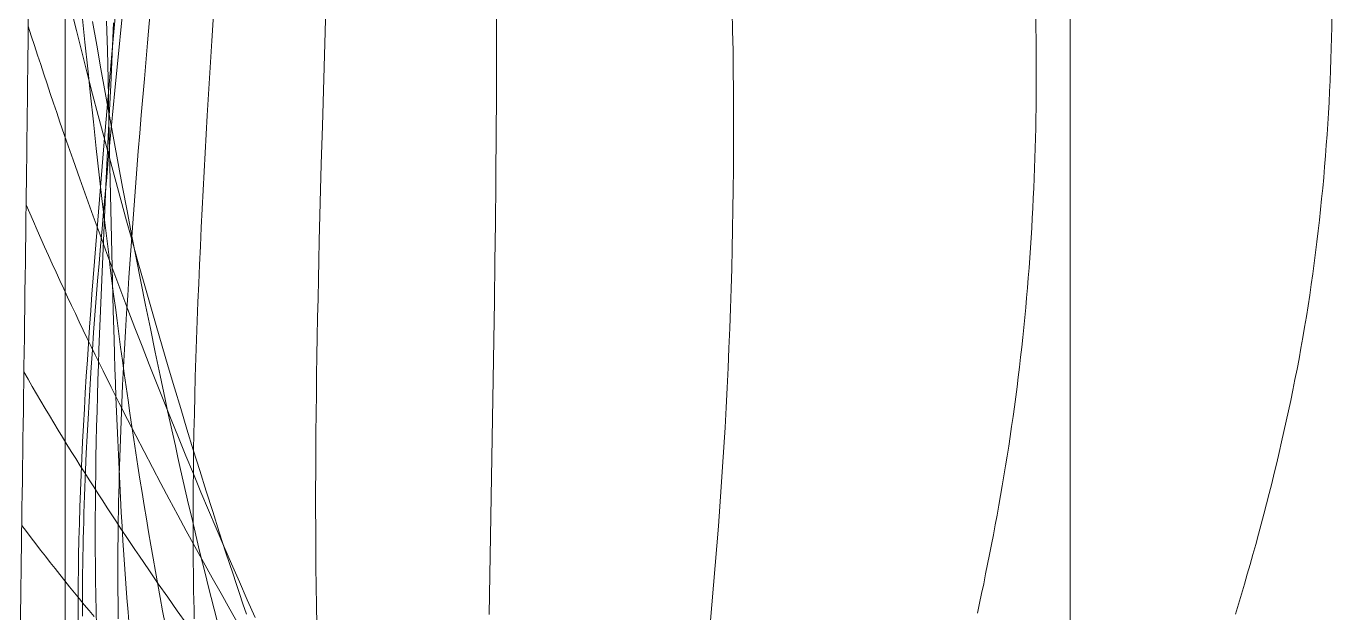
# Model space of a CAD drawing. Extents: x 11249 to 82946, y 15238 to 34763.
# Drawn here: x 54914 to 55564, y 25630 to 25922 of the extents above; entities that cross this region are included whole.
import ezdxf

# ---------------------------------------------------------------- set-up
doc = ezdxf.new("R2010")
doc.units = 0
doc.header["$LTSCALE"] = 250
doc.layers.add('03_Lines_Frames1', color=7, linetype='CONTINUOUS', lineweight=15)
doc.layers.add('03_Lines_Grid', color=253, linetype='CONTINUOUS', lineweight=15)
doc.layers.add('Make2D$Annotation$S0CO1', color=1, linetype='CONTINUOUS', true_color=0xff0000)

# ---------------------------------------------------------------- blocks, each defined once
blk = doc.blocks.new('*U5')
at = {"layer": '03_Lines_Grid'}
blk.add_line((0, -4367.57), (0, 3839.97), dxfattribs=at)
blk = doc.blocks.new('*U6')
at = {"layer": 'Make2D$Annotation$S0CO1', "color": 0, "linetype": 'ByBlock', "lineweight": -2, "transparency": 16777216}
for p in [(3000, 0), (3500, 0)]:
    blk.add_blockref('*U5', p, dxfattribs=at)

msp = doc.modelspace()

# ---------------------------------------------------------------- linework, layer by layer
at = {"layer": '03_Lines_Frames1', "color": 2}
for points in [[(54998.06, 25626.92), (54997.95, 25631.56), (54997.86, 25636.19), (54997.77, 25640.82), (54997.7, 25645.46), (54997.63, 25650.09), (54997.58, 25654.72), (54997.54, 25659.36), (54997.51, 25663.99), (54997.49, 25668.62), (54997.48, 25673.26), (54997.49, 25677.89), (54997.5, 25682.52), (54997.55, 25691.79), (54997.64, 25701.06), (54997.77, 25710.33), (54997.93, 25719.6), (54998.12, 25728.87), (54998.35, 25738.14), (54998.6, 25747.41), (54998.89, 25756.68), (54999.2, 25765.94), (54999.54, 25775.22), (54999.9, 25784.5), (55000.29, 25793.77), (55000.69, 25803.05), (55001.12, 25812.32), (55001.57, 25821.6), (55002.03, 25830.87), (55002.51, 25840.14), (55003, 25849.43), (55003.51, 25858.72), (55004.03, 25868), (55004.57, 25877.29), (55005.66, 25895.86), (55006.78, 25914.43), (55010.22, 25970.23)], [(54965.7, 25623.27), (54965.12, 25630.35), (54964.56, 25637.43), (54964.03, 25644.53), (54963.53, 25651.64), (54963.05, 25658.75), (54962.59, 25665.87), (54962.16, 25672.98), (54961.75, 25680.1), (54961.36, 25687.22), (54960.99, 25694.33), (54960.63, 25701.48), (54960.3, 25708.63), (54959.98, 25715.78), (54959.68, 25722.93), (54959.4, 25730.08), (54959.13, 25737.23), (54958.87, 25744.38), (54958.63, 25751.53), (54958.39, 25758.72), (54958.17, 25765.91), (54957.76, 25780.28), (54957.38, 25794.66), (54957.03, 25809.04), (54956.7, 25823.42), (54956.38, 25837.81), (54955.78, 25866.57), (54955.16, 25895.45), (54954.83, 25909.89), (54954.48, 25924.33)], [(55516.22, 25629.32), (55517.69, 25634.27), (55519.15, 25639.21), (55520.59, 25644.16), (55522.02, 25649.12), (55523.43, 25654.08), (55524.83, 25659.05), (55526.21, 25664.02), (55527.57, 25669.01), (55528.91, 25674), (55530.24, 25679), (55531.57, 25684.12), (55532.88, 25689.24), (55534.18, 25694.37), (55535.44, 25699.5), (55536.69, 25704.64), (55537.91, 25709.79), (55539.11, 25714.94), (55540.28, 25720.1), (55541.43, 25725.26), (55542.55, 25730.43), (55543.65, 25735.6), (55544.71, 25740.78), (55545.75, 25745.97), (55546.76, 25751.16), (55547.75, 25756.35), (55548.7, 25761.55), (55549.63, 25766.83), (55550.53, 25772.11), (55551.4, 25777.39), (55552.24, 25782.69), (55553.06, 25787.99), (55553.84, 25793.3), (55554.59, 25798.61), (55555.31, 25803.93), (55556, 25809.25), (55556.66, 25814.57), (55557.3, 25819.9), (55557.9, 25825.23), (55558.48, 25830.56), (55559.02, 25835.89), (55559.54, 25841.22), (55560.03, 25846.55), (55560.49, 25851.88), (55560.92, 25857.22), (55561.33, 25862.55), (55561.71, 25867.89), (55562.06, 25873.23), (55562.38, 25878.57), (55562.68, 25883.91), (55562.95, 25889.26), (55563.19, 25894.6), (55563.41, 25899.95), (55563.6, 25905.3), (55563.76, 25910.65), (55563.9, 25916), (55564.02, 25921.35), (55564.11, 25926.7)], [(55020.13, 25624.17), (55015.75, 25631.86), (55011.39, 25639.57), (55007.03, 25647.34), (55002.69, 25655.13), (54998.39, 25662.93), (54994.11, 25670.75), (54989.86, 25678.58), (54985.64, 25686.43), (54981.45, 25694.3), (54977.29, 25702.18), (54973.12, 25710.16), (54968.97, 25718.16), (54964.86, 25726.16), (54960.79, 25734.19), (54956.75, 25742.23), (54952.74, 25750.29), (54950.75, 25754.33), (54948.77, 25758.37), (54946.79, 25762.42), (54944.83, 25766.48), (54942.86, 25770.58), (54940.89, 25774.68), (54938.94, 25778.79), (54936.99, 25782.9), (54935.06, 25787.02), (54933.14, 25791.14), (54931.23, 25795.27), (54929.33, 25799.4), (54927.42, 25803.58), (54925.52, 25807.76), (54923.64, 25811.94), (54921.77, 25816.13), (54919.91, 25820.33), (54918.07, 25824.53), (54916.23, 25828.74), (54914.41, 25832.95)]]:
    msp.add_lwpolyline(points, dxfattribs=at)
at = {"layer": '03_Lines_Frames1'}
for points in [[(54960.26, 25627.04), (54960.19, 25631.51), (54960.14, 25635.97), (54960.11, 25640.43), (54960.08, 25644.89), (54960.07, 25649.36), (54960.07, 25653.82), (54960.09, 25658.28), (54960.12, 25662.75), (54960.15, 25667.21), (54960.2, 25671.68), (54960.27, 25676.14), (54960.34, 25680.6), (54960.42, 25685.07), (54960.52, 25689.53), (54960.63, 25693.99), (54960.74, 25698.46), (54960.87, 25702.92), (54961.01, 25707.38), (54961.31, 25716.3), (54961.65, 25725.25), (54962.03, 25734.2), (54962.44, 25743.14), (54962.89, 25752.09), (54963.36, 25761.03), (54963.87, 25769.97), (54964.4, 25778.91), (54964.96, 25787.84), (54965.55, 25796.81), (54966.16, 25805.78), (54966.8, 25814.74), (54967.45, 25823.71), (54968.12, 25832.67), (54968.81, 25841.63), (54969.52, 25850.59), (54970.24, 25859.55), (54970.97, 25868.54), (54971.72, 25877.53), (54973.24, 25895.51), (54974.79, 25913.49), (54979.51, 25967.52)], [(55059.05, 25624.14), (55058.88, 25633.68), (55058.74, 25643.22), (55058.63, 25652.76), (55058.55, 25662.31), (55058.5, 25671.85), (55058.48, 25681.39), (55058.48, 25690.94), (55058.51, 25700.48), (55058.56, 25710.02), (55058.63, 25719.57), (55058.73, 25729.11), (55058.84, 25738.65), (55058.97, 25748.19), (55059.12, 25757.74), (55059.28, 25767.28), (55059.46, 25776.82), (55059.65, 25786.36), (55059.86, 25795.9), (55060.07, 25805.44), (55060.3, 25814.98), (55060.78, 25834.06), (55061.29, 25853.14), (55061.83, 25872.22), (55064.03, 25948.54)], [(54942.43, 25628.37), (54942.43, 25632.63), (54942.43, 25636.89), (54942.45, 25641.15), (54942.49, 25645.41), (54942.53, 25649.67), (54942.59, 25653.93), (54942.66, 25658.19), (54942.74, 25662.45), (54942.84, 25666.71), (54942.94, 25670.98), (54943.06, 25675.26), (54943.19, 25679.53), (54943.32, 25683.81), (54943.47, 25688.08), (54943.63, 25692.35), (54943.98, 25700.9), (54944.37, 25709.45), (54944.79, 25717.99), (54945.25, 25726.53), (54945.74, 25735.07), (54946.27, 25743.65), (54946.82, 25752.23), (54947.41, 25760.81), (54948.02, 25769.39), (54948.66, 25777.97), (54949.32, 25786.55), (54950.01, 25795.12), (54950.71, 25803.69), (54951.44, 25812.3), (54952.18, 25820.91), (54952.95, 25829.52), (54953.72, 25838.13), (54954.51, 25846.74), (54955.31, 25855.35), (54956.94, 25872.57), (54958.61, 25889.85), (54963.66, 25941.71)], [(55024.04, 25629.35), (55022.32, 25634.43), (55020.61, 25639.51), (55018.91, 25644.6), (55017.22, 25649.69), (55013.86, 25659.88), (55010.55, 25670.09), (55007.26, 25680.3), (55004.01, 25690.55), (55000.79, 25700.81), (54997.6, 25711.08), (54994.45, 25721.36), (54991.32, 25731.65), (54988.23, 25741.94), (54985.17, 25752.25), (54982.13, 25762.56), (54979.11, 25772.94), (54976.11, 25783.32), (54973.14, 25793.71), (54970.2, 25804.11), (54967.29, 25814.52), (54964.4, 25824.93), (54961.54, 25835.35), (54958.7, 25845.78), (54955.87, 25856.3), (54953.06, 25866.82), (54950.28, 25877.35), (54947.52, 25887.88), (54944.79, 25898.43), (54942.09, 25908.98), (54939.41, 25919.54), (54936.76, 25930.1)], [(55144.74, 25629.2), (55145.07, 25648.66), (55145.41, 25668.13), (55146.46, 25726.54), (55146.79, 25746.03), (55147.11, 25765.52), (55147.41, 25785), (55147.67, 25804.49), (55147.91, 25823.97), (55148.11, 25843.46), (55148.2, 25853.2), (55148.27, 25862.94), (55148.33, 25872.68), (55148.39, 25882.41), (55148.43, 25892.14), (55148.45, 25901.88), (55148.47, 25911.61), (55148.47, 25921.34), (55148.45, 25931.08)], [(55254.69, 25624.13), (55255.58, 25633.9), (55256.44, 25643.68), (55257.27, 25653.46), (55258.07, 25663.25), (55258.84, 25673.04), (55259.58, 25682.87), (55260.28, 25692.7), (55260.94, 25702.54), (55261.56, 25712.38), (55262.15, 25722.22), (55262.7, 25732.06), (55263.21, 25741.9), (55263.68, 25751.75), (55264.12, 25761.61), (55264.52, 25771.48), (55264.87, 25781.34), (55265.2, 25791.21), (55265.48, 25801.08), (55265.73, 25810.95), (55265.93, 25820.82), (55266.1, 25830.69), (55266.24, 25840.56), (55266.33, 25850.43), (55266.39, 25860.3), (55266.41, 25870.17), (55266.39, 25880.04), (55266.34, 25889.91), (55266.25, 25899.79), (55266.13, 25909.65), (55265.96, 25919.51), (55265.77, 25929.37)], [(54940.28, 25625.93), (54940.28, 25629.98), (54940.28, 25634.02), (54940.3, 25638.07), (54940.33, 25642.11), (54940.37, 25646.16), (54940.42, 25650.21), (54940.48, 25654.25), (54940.55, 25658.3), (54940.72, 25666.39), (54940.93, 25674.47), (54941.18, 25682.56), (54941.47, 25690.69), (54941.79, 25698.83), (54942.15, 25706.96), (54942.53, 25715.09), (54942.95, 25723.22), (54943.39, 25731.35), (54943.86, 25739.47), (54944.36, 25747.6), (54944.88, 25755.77), (54945.42, 25763.94), (54945.99, 25772.11), (54946.57, 25780.28), (54947.17, 25788.45), (54947.79, 25796.61), (54948.42, 25804.78), (54949.07, 25812.94), (54949.73, 25821.15), (54950.4, 25829.36), (54951.77, 25845.77), (54953.16, 25862.18), (54957.42, 25911.58), (54958.82, 25928.08)], [(54983.56, 25624.47), (54982.32, 25630.99), (54981.11, 25637.52), (54979.92, 25644.05), (54978.74, 25650.59), (54977.59, 25657.13), (54976.46, 25663.67), (54975.34, 25670.21), (54974.24, 25676.76), (54973.16, 25683.31), (54972.1, 25689.87), (54971.06, 25696.43), (54970.03, 25702.99), (54969.01, 25709.55), (54968.02, 25716.11), (54967.03, 25722.68), (54966.07, 25729.25), (54965.11, 25735.82), (54964.18, 25742.39), (54963.25, 25748.97), (54962.34, 25755.54), (54961.44, 25762.12), (54960.56, 25768.7), (54959.68, 25775.29), (54958.82, 25781.87), (54957.97, 25788.45), (54957.14, 25795.04), (54956.31, 25801.63), (54955.49, 25808.22), (54954.69, 25814.81), (54953.89, 25821.4), (54952.33, 25834.59), (54950.8, 25847.78), (54949.31, 25860.98), (54947.86, 25874.18), (54946.44, 25887.38), (54945.04, 25900.59), (54943.68, 25913.8), (54942.34, 25927.01)], [(54983.56, 25624.47), (54982.33, 25630.99), (54981.11, 25637.52), (54979.92, 25644.05), (54978.75, 25650.59), (54977.59, 25657.13), (54976.46, 25663.67), (54975.34, 25670.21), (54974.24, 25676.76), (54973.17, 25683.31), (54972.1, 25689.87), (54971.06, 25696.43), (54970.03, 25702.99), (54969.02, 25709.55), (54968.02, 25716.11), (54967.04, 25722.68), (54966.07, 25729.25), (54965.12, 25735.82), (54964.18, 25742.39), (54963.25, 25748.97), (54962.34, 25755.54), (54961.44, 25762.12), (54960.56, 25768.7), (54959.68, 25775.29), (54958.82, 25781.87), (54957.97, 25788.45), (54957.14, 25795.04), (54956.31, 25801.63), (54955.49, 25808.22), (54954.68, 25814.81), (54953.89, 25821.4), (54952.33, 25834.59), (54950.8, 25847.78), (54949.31, 25860.98), (54947.86, 25874.18), (54946.43, 25887.38), (54945.04, 25900.59), (54943.68, 25913.8), (54942.34, 25927.01)], [(55009.41, 25625.96), (55007.94, 25631.74), (55006.47, 25637.52), (55005.02, 25643.31), (55003.59, 25649.1), (55002.17, 25654.89), (55000.76, 25660.68), (54999.37, 25666.48), (54997.99, 25672.28), (54996.62, 25678.08), (54995.27, 25683.89), (54993.92, 25689.7), (54992.59, 25695.51), (54991.27, 25701.33), (54989.96, 25707.15), (54988.66, 25712.97), (54987.37, 25718.79), (54986.1, 25724.62), (54984.83, 25730.45), (54983.57, 25736.28), (54981.08, 25747.95), (54978.63, 25759.64), (54976.22, 25771.34), (54973.84, 25783.04), (54971.49, 25794.75), (54969.18, 25806.46), (54966.89, 25818.18), (54964.64, 25829.91), (54962.41, 25841.67), (54960.2, 25853.44), (54958.02, 25865.22), (54955.87, 25877), (54953.74, 25888.78), (54951.63, 25900.57), (54949.55, 25912.36), (54947.49, 25924.16)], [(54949.37, 25623.36), (54949.19, 25630.95), (54949.05, 25638.57), (54948.94, 25646.2), (54948.86, 25653.82), (54948.82, 25661.45), (54948.81, 25669.08), (54948.83, 25676.7), (54948.88, 25684.33), (54948.95, 25691.95), (54949.05, 25699.62), (54949.18, 25707.29), (54949.33, 25714.96), (54949.5, 25722.63), (54949.7, 25730.3), (54949.91, 25737.97), (54950.14, 25745.63), (54950.39, 25753.3), (54950.66, 25761.01), (54950.94, 25768.71), (54951.24, 25776.42), (54951.55, 25784.13), (54951.86, 25791.84), (54952.19, 25799.54), (54952.88, 25814.95), (54953.59, 25830.46), (54954.32, 25845.96), (54955.8, 25876.97), (54956.53, 25892.47), (54957.24, 25907.98), (54957.93, 25923.49)], [(55387.77, 25629.86), (55388.81, 25634.72), (55389.83, 25639.57), (55390.85, 25644.43), (55391.84, 25649.3), (55392.83, 25654.16), (55393.8, 25659.03), (55394.75, 25663.91), (55395.69, 25668.78), (55396.6, 25673.66), (55397.51, 25678.54), (55398.39, 25683.43), (55399.26, 25688.32), (55400.11, 25693.21), (55400.94, 25698.1), (55401.74, 25703), (55402.53, 25707.9), (55403.3, 25712.81), (55404.04, 25717.71), (55404.77, 25722.63), (55405.47, 25727.54), (55406.15, 25732.46), (55406.81, 25737.38), (55407.45, 25742.3), (55408.06, 25747.23), (55408.65, 25752.16), (55409.23, 25757.09), (55409.78, 25762.02), (55410.31, 25766.96), (55410.82, 25771.9), (55411.31, 25776.84), (55411.77, 25781.78), (55412.22, 25786.72), (55412.64, 25791.67), (55413.05, 25796.62), (55413.43, 25801.57), (55413.8, 25806.52), (55414.14, 25811.47), (55414.47, 25816.43), (55414.77, 25821.38), (55415.06, 25826.34), (55415.32, 25831.3), (55415.56, 25836.25), (55415.79, 25841.21), (55416, 25846.17), (55416.18, 25851.14), (55416.35, 25856.1), (55416.5, 25861.06), (55416.63, 25866.02), (55416.74, 25870.99), (55416.83, 25875.95), (55416.9, 25880.91), (55416.96, 25885.88), (55417, 25890.84), (55417.02, 25895.81), (55417.02, 25900.77), (55417, 25905.74), (55416.96, 25910.7), (55416.91, 25915.66), (55416.84, 25920.63), (55416.75, 25925.59)], [(55028.37, 25627.57), (55024.43, 25636.46), (55020.52, 25645.36), (55016.64, 25654.27), (55012.79, 25663.2), (55008.97, 25672.14), (55005.17, 25681.09), (55001.41, 25690.05), (54997.67, 25699.02), (54993.94, 25708.07), (54990.23, 25717.12), (54986.56, 25726.19), (54982.91, 25735.26), (54979.29, 25744.35), (54975.69, 25753.45), (54972.13, 25762.56), (54968.59, 25771.68), (54965.05, 25780.91), (54961.53, 25790.15), (54958.05, 25799.39), (54954.6, 25808.65), (54951.18, 25817.92), (54947.79, 25827.2), (54944.43, 25836.49), (54941.11, 25845.8), (54937.78, 25855.21), (54934.49, 25864.64), (54931.24, 25874.08), (54929.63, 25878.8), (54928.03, 25883.53), (54926.42, 25888.3), (54924.83, 25893.07), (54923.24, 25897.85), (54921.67, 25902.63), (54920.1, 25907.41), (54918.55, 25912.2), (54917.01, 25916.99), (54915.48, 25921.79)], [(54994.35, 25624.28), (54989.61, 25630.97), (54984.9, 25637.68), (54980.17, 25644.46), (54975.48, 25651.27), (54970.82, 25658.09), (54968.5, 25661.51), (54966.19, 25664.94), (54963.89, 25668.37), (54961.6, 25671.81), (54959.32, 25675.25), (54957.04, 25678.71), (54954.78, 25682.16), (54952.52, 25685.63), (54950.28, 25689.1), (54948.04, 25692.57), (54945.79, 25696.08), (54943.55, 25699.6), (54941.33, 25703.13), (54939.11, 25706.66), (54936.91, 25710.2), (54934.71, 25713.74), (54932.53, 25717.29), (54930.36, 25720.85), (54928.18, 25724.44), (54926.02, 25728.04), (54923.87, 25731.65), (54921.73, 25735.26), (54919.6, 25738.89), (54917.49, 25742.52), (54915.39, 25746.15), (54913.31, 25749.8)], [(54948.32, 25628.09), (54945.85, 25631.05), (54943.38, 25634.01), (54940.93, 25636.98), (54938.48, 25639.97), (54936.05, 25642.96), (54933.62, 25645.95), (54931.21, 25648.96), (54928.8, 25651.99), (54926.39, 25655.03), (54924, 25658.08), (54921.63, 25661.13), (54919.26, 25664.2), (54916.91, 25667.27), (54914.57, 25670.36), (54912.24, 25673.45)]]:
    msp.add_lwpolyline(points, dxfattribs=at)
at = {"layer": '03_Lines_Frames1', "color": 2}
msp.add_open_spline([(54917.14, 26218.07), (54917.18, 26193.01), (54917.16, 26168.11), (54917.07, 26131.25), (54917.02, 26119.04), (54916.94, 26100.89), (54916.91, 26094.87), (54916.87, 26085.88), (54916.85, 26082.89), (54916.83, 26078.42), (54916.82, 26076.93), (54916.8, 26073.95), (54916.79, 26072.46), (54916.64, 26047.06), (54916.46, 26023.54), (54916.06, 25977.42), (54915.83, 25954.83), (54915.12, 25888.16), (54914.58, 25845.4), (54913.51, 25763.84), (54912.97, 25725.01), (54911.95, 25653.04), (54911.47, 25619.92), (54910.61, 25561.5), (54910.24, 25536.1), (54909.76, 25505.33), (54909.62, 25496.27), (54909.37, 25481.4), (54909.27, 25475.44), (54909.09, 25466.38), (54909.01, 25463.35), (54908.9, 25461), (54908.87, 25461.42), (54908.85, 25463.66)], degree=3, knots=[0, 0, 0, 0, 0.063113, 0.063113, 0.094691, 0.094691, 0.11046, 0.11046, 0.11834, 0.11834, 0.122278, 0.122278, 0.12622, 0.12622, 0.189644, 0.189644, 0.252797, 0.252797, 0.379604, 0.379604, 0.50644, 0.50644, 0.63291, 0.63291, 0.758258, 0.758258, 0.821426, 0.821426, 0.88141, 0.88141, 0.94302, 0.94302, 1, 1, 1, 1], dxfattribs=at)

# ---------------------------------------------------------------- block references
at = {"layer": 'Make2D$Annotation$S0CO1', "xscale": -1}
msp.add_blockref('*U6', (58433.82, 28868.05), dxfattribs=at)

doc.saveas('drawing.dxf')
